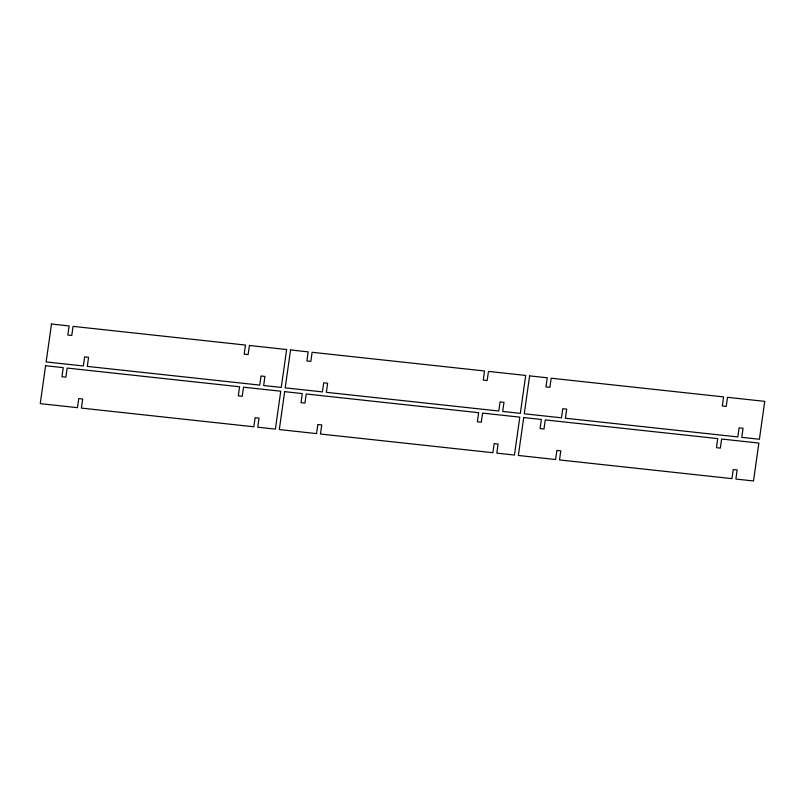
<?xml version="1.0" encoding="UTF-8"?>
<svg xmlns="http://www.w3.org/2000/svg" width="805" height="805" viewBox="0 0 805 805"><rect width="100%" height="100%" fill="white"/><g stroke="black" fill="none" stroke-linecap="round" stroke-linejoin="round"><path stroke-width="1.21" d="M45.603 365.732L40.25 403.637L77.481 407.672L78.769 398.576L82.684 398.998L81.396 408.095L253.837 426.791L255.125 417.694L259.039 418.117L257.751 427.214L275.391 429.125L280.744 391.22L243.513 387.185L242.225 396.281L238.31 395.859L239.598 386.762L67.157 368.066L65.869 377.163L61.955 376.74L63.243 367.644L45.603 365.732M51.49 324.033L46.137 361.938L83.368 365.973L84.656 356.877L88.57 357.299L87.292 366.396L259.723 385.092L261.011 375.995L264.925 376.428L263.648 385.525L281.277 387.436L286.63 349.531L249.399 345.486L248.121 354.592L244.197 354.16L245.485 345.063L73.044 326.367L71.766 335.464L67.841 335.041L69.129 325.945L51.49 324.033M284.658 391.653L279.305 429.558L316.536 433.593L317.824 424.497L321.738 424.919L320.46 434.016L492.891 452.712L494.179 443.615L498.094 444.038L496.816 453.135L514.445 455.046L519.799 417.141L482.567 413.106L481.289 422.202L477.365 421.78L478.653 412.683L306.212 393.987L304.934 403.084L301.01 402.661L302.298 393.565L284.658 391.653M290.555 349.954L285.201 387.859L322.433 391.894L323.711 382.798L327.635 383.22L326.347 392.317L498.788 411.013L500.066 401.916L503.99 402.339L502.702 411.436L520.342 413.347L525.695 375.442L488.464 371.407L487.176 380.503L483.262 380.081L484.54 370.984L312.109 352.288L310.821 361.385L306.906 360.962L308.184 351.866L290.555 349.954M523.723 417.564L518.37 455.469L555.601 459.514L556.879 450.408L560.803 450.84L559.515 459.937L731.956 478.633L733.234 469.536L737.159 469.959L735.871 479.056L753.51 480.967L758.863 443.062L721.632 439.027L720.344 448.123L716.43 447.701L717.708 438.604L545.277 419.908L543.989 429.005L540.075 428.572L541.352 419.475L523.723 417.564M529.61 375.875L524.256 413.78L561.488 417.815L562.775 408.719L566.69 409.141L565.402 418.238L737.843 436.934L739.131 427.837L743.045 428.26L741.757 437.357L759.397 439.268L764.75 401.363L727.519 397.328L726.231 406.424L722.316 406.002L723.604 396.905L551.163 378.209L549.875 387.306L545.961 386.883L547.249 377.787L529.61 375.875"/></g></svg>
